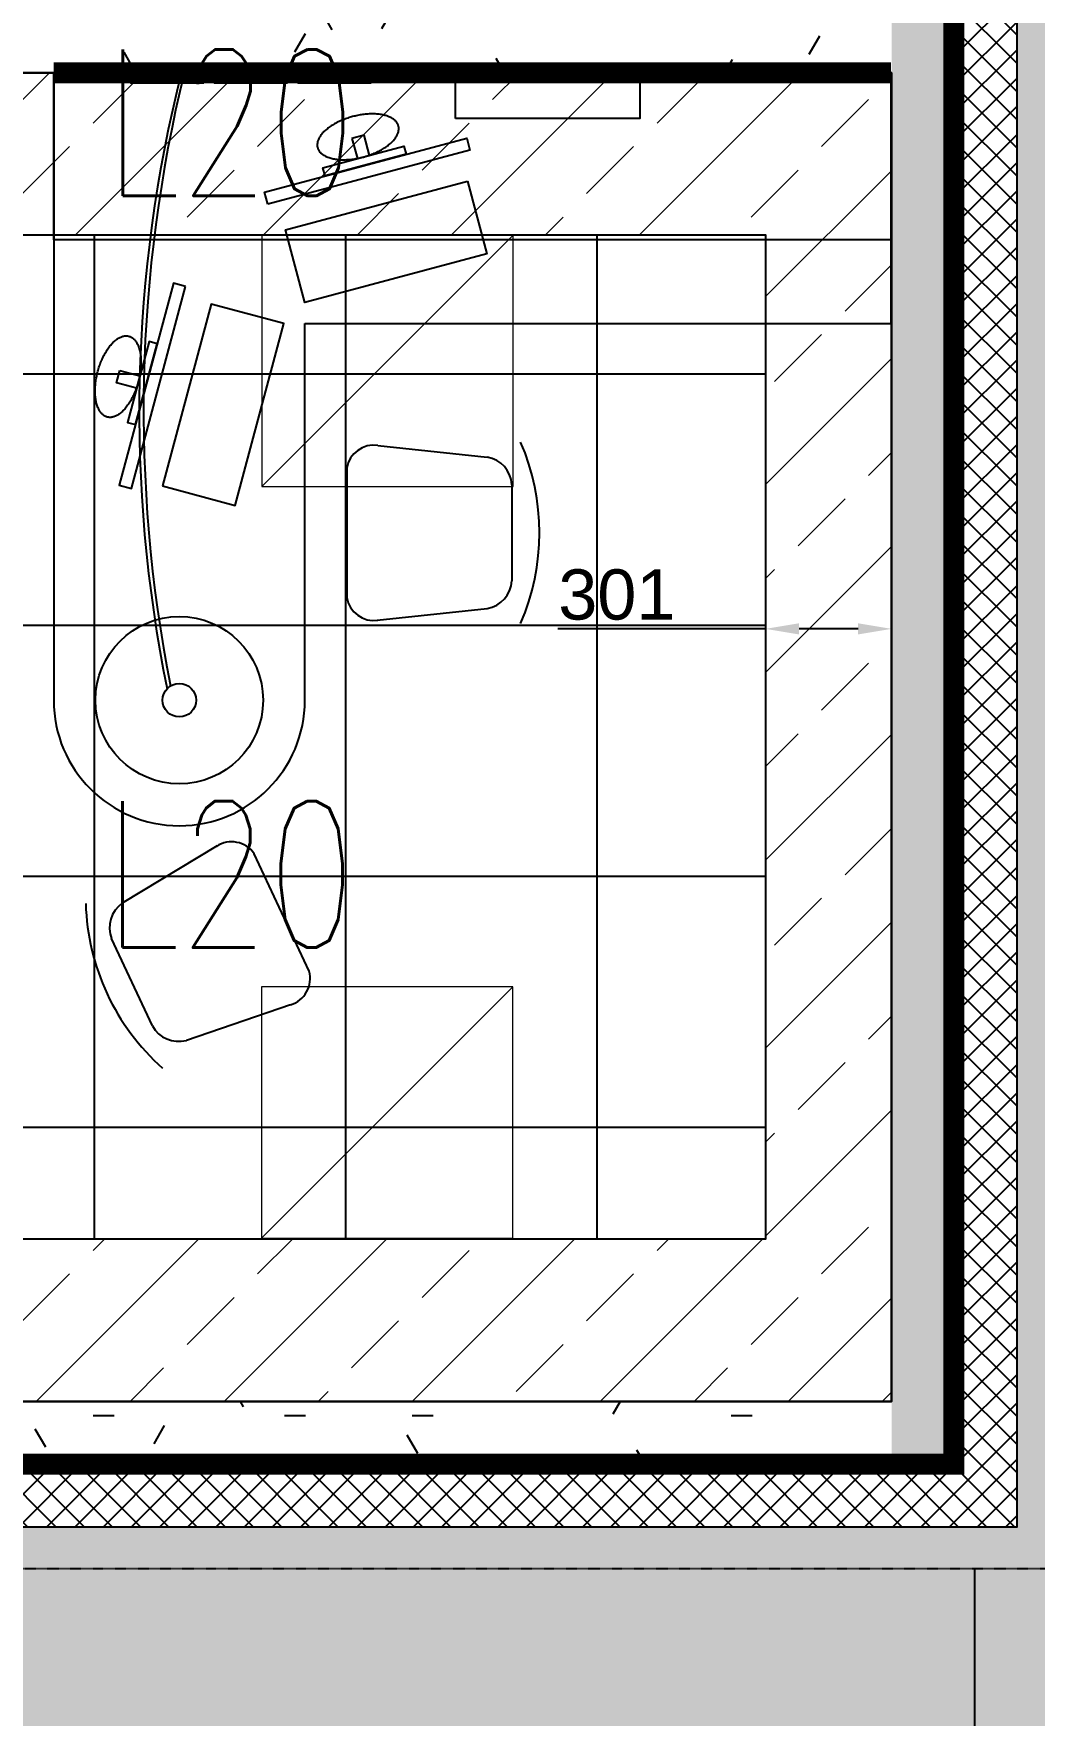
# Model space of a CAD drawing. Header units: millimetres. Extents: x -92759 to 184353, y -15225 to 86714.
# Drawn here: x -44931 to -42541, y 37841 to 41860 of the extents above; entities that cross this region are included whole.
import ezdxf

# ---------------------------------------------------------------- set-up
doc = ezdxf.new("R2010")
doc.units = ezdxf.units.MM
doc.linetypes.add('Dash', pattern=[952.5, 476.25, -476.25])
doc.linetypes.add('HIDDEN', pattern=[0.375, 0.25, -0.125])
doc.layers.get('Defpoints').update_dxf_attribs({"color": 8})
for name, color, linetype in [('0-1', 9, 'Continuous'), ('A-_WALL----_H-1', 9, 'Continuous'), ('A-_WALLPRTN_E', 8, 'Continuous'), ('A-PATT-CONC', 8, 'Continuous'), ('AAG_Dimension', 7, 'Continuous'), ('E-legend', 1, 'Continuous'), ('E-LIGHT----E', 1, 'Continuous'), ('HF', 7, 'Continuous')]:
    doc.layers.add(name, color=color, linetype=linetype)
for name, color, linetype, true_color in [('1599_FURN_RHH_BLK8 _NEW__1ST STY_dwg _2_-1', 7, 'Continuous', 0xaaaaaa), ('A-_FURN--1', 7, 'Continuous', 0xaaaaaa), ('A-_FURN--3', 7, 'Continuous', 0xaaaaaa), ('A-_FURN--4', 7, 'Continuous', 0xaaaaaa)]:
    doc.layers.add(name, color=color, linetype=linetype, true_color=true_color)
doc.layers.add('HFI 9MM FPB', color=94, linetype='Continuous', lineweight=5)
doc.styles.add('Arial', font='arial.ttf')
doc.styles.add('Simplex', font='simplex_.ttf', dxfattribs={"width": 0.7, "height": 450})
doc.styles.get("Standard").update_dxf_attribs({"font": 'arial.ttf'})
doc.dimstyles.get("Standard").update_dxf_attribs({"dimtxt": 0.18, "dimasz": 0.18, "dimexe": 0.18, "dimexo": 0.0625, "dimgap": 0.09, "dimtad": 0, "dimtih": 1, "dimtoh": 1, "dimdec": 4, "dimzin": 0, "dimdsep": 46, "dimtxsty": 'Standard', "dimcen": 0.09, "dimadec": 0, "dimazin": 0, "dimtfac": 1, "dimtdec": 4, "dimtofl": 0, "dimtmove": 0, "dimatfit": 3, "dimfxl": 1, "dimtolj": 1, "dimtzin": 0, "dimarcsym": 0})
pattern_1 = [(0, (-11870.95, 40538.29), (609.6, 152.4), [50.292, -406.908, 50.292, -406.908, -2438.4]), (0, (-11870.95, 40538.29), (609.6, 152.4), [-914.4, 50.292, -864.108, 50.292, -406.908, -1066.8]), (0, (-11870.95, 40538.29), (609.6, 152.4), [-2286, 50.292, -254.508, 50.292, -711.708]), (120, (-11642.35, 40614.49), (-436.7823, 451.7291), [50.292, -406.908, 50.292, -406.908, -2438.4]), (120, (-11642.35, 40614.49), (-436.7823, 451.7291), [-914.4, 50.292, -864.108, 50.292, -406.908, -1066.8]), (120, (-11642.35, 40614.49), (-436.7823, 451.7291), [-2286, 50.292, -254.508, 50.292, -711.708]), (240, (-11566.15, 40919.29), (-172.8177, -604.1291), [50.292, -406.908, 50.292, -406.908, -2438.4]), (240, (-11566.15, 40919.29), (-172.8177, -604.1291), [-914.4, 50.292, -864.108, 50.292, -406.908, -1066.8]), (240, (-11566.15, 40919.29), (-172.8177, -604.1291), [-2286, 50.292, -254.508, 50.292, -711.708])]

# ---------------------------------------------------------------- blocks, each defined once
blk = doc.blocks.new('1599_FURN_RHH_BLK8 _NEW__1ST STY_dwg _2_-10346281-BLK8_RHH_1ST STOREY PLAN')
at = {"layer": 'A-_FURN--1', "flags": 128}
for points in [[(-9046.7, -37599.1), (-9046.7, -37574.1), (-9221.7, -37574.1), (-9221.7, -37599.1)], [(-8846.7, -37599.1), (-8846.7, -37574.1), (-9021.7, -37574.1), (-9021.7, -37599.1)], [(-8646.7, -37599.1), (-8646.7, -37574.1), (-8821.7, -37574.1), (-8821.7, -37599.1)]]:
    blk.add_lwpolyline(points, close=True, dxfattribs=at)
at = {"layer": 'A-_FURN--3', "flags": 128}
for points in [[(-8445.1, -37684.1), (-8445.1, -37574.1), (-8005.1, -37574.1), (-8005.1, -37684.1)], [(-8417, -37833.7), (-8370.4, -38007.6), (-8805.1, -38124.1), (-8851.7, -37950.2)], [(-9145.4, -38562.1), (-8971.6, -38608.7), (-8855.1, -38174.1), (-9029, -38127.5)]]:
    blk.add_lwpolyline(points, close=True, dxfattribs=at)
at = {"layer": 'A-_FURN--3'}
for radius in [200, 40]:
    blk.add_circle((-9105.1, -39074.1), radius, dxfattribs=at)
for centre, radius, start, end in [((-5883, -38385.4), 3317.9, 165.8454, 191.4978), ((-5793, -38382.1), 3397.5, 166.2418, 191.1674)]:
    blk.add_arc(centre, radius, start, end, dxfattribs=at)
at = {"layer": 'A-_FURN--4'}
for p, q in [((-9405.1, -37574.1), (-7405.1, -37574.1)), ((-9405.1, -37974.1), (-9405.1, -37574.1)), ((-7405.1, -37574.1), (-9405.1, -37574.1)), ((-9405.1, -37574.1), (-9405.1, -38174.1)), ((-7405.1, -37574.1), (-7405.1, -37974.1)), ((-7405.1, -38174.1), (-7405.1, -37574.1)), ((-7405.1, -37974.1), (-9405.1, -37974.1)), ((-9405.1, -38174.1), (-9405.1, -39074.1)), ((-8805.1, -38174.1), (-7405.1, -38174.1)), ((-8805.1, -39074.1), (-8805.1, -38174.1)), ((-8630.8, -38465.2), (-8369.6, -38493.2)), ((-8705.1, -38519.4), (-8705.1, -38828.8)), ((-8310.7, -38559.1), (-8310.7, -38789.1)), ((-8632.7, -38883.2), (-8369.6, -38855)), ((-9014.6, -39422.4), (-9241.2, -39559.1)), ((-8795.3, -39721.5), (-8926, -39441.1)), ((-9169.5, -39852.2), (-9266.7, -39643.8)), ((-8839.7, -39802), (-9088.3, -39887))]:
    blk.add_line(p, q, dxfattribs=at)
at = {"layer": 'A-_FURN--4', "flags": 128}
for points in [[(-8894, -37889.1), (-8901.7, -37860.1), (-8418.8, -37730.7), (-8411, -37759.6)], [(-8692.8, -37731.6), (-8679.9, -37779.9), (-8650.9, -37772.2), (-8663.9, -37723.9)], [(-8756.8, -37821.3), (-8762, -37801.9), (-8568.8, -37750.2), (-8563.6, -37769.5)], [(-9090.1, -38085.2), (-9119.1, -38077.4), (-9248.5, -38560.4), (-9219.5, -38568.2)], [(-9157.9, -38222.3), (-9177.2, -38217.2), (-9229, -38410.3), (-9209.7, -38415.5)], [(-9247.5, -38286.3), (-9199.2, -38299.3), (-9207, -38328.2), (-9255.3, -38315.3)]]:
    blk.add_lwpolyline(points, close=True, dxfattribs=at)
at = {"layer": 'A-_FURN--4'}
for centre, radius, start, end in [((-8792.8, -38674.1), 547.7, 336.6649, 23.3351), ((-8640.3, -38530.2), 65.8, 81.7351, 170.4846), ((-8382.2, -38563.7), 71.6, 3.695, 79.8843), ((-8382.2, -38784.4), 71.6, 280.1157, 356.305), ((-8640.3, -38817.9), 65.8, 189.5154, 278.2649), ((-9105.1, -39074.1), 300, 180, 0), ((-8980.2, -39478.4), 65.8, 34.5154, 123.2649), ((-8781.2, -39544.2), 547.7, 181.6649, 228.3351), ((-9200, -39617.7), 71.6, 125.1157, 201.305), ((-8858.6, -39739.1), 65.8, 286.7351, 15.4846), ((-9106.7, -39817.8), 71.6, 208.695, 284.8843)]:
    blk.add_arc(centre, radius, start, end, dxfattribs=at)
for points in [[(-8691.3, -37679.5), (-8787.9, -37705.3), (-8774.9, -37753.6)], [(-8581.8, -37701.9), (-8594.7, -37653.6), (-8691.3, -37679.5)], [(-8665.4, -37776.1), (-8568.8, -37750.2), (-8581.8, -37701.9)], [(-8774.9, -37753.6), (-8762, -37801.9), (-8665.4, -37776.1)], [(-9299.7, -38287.9), (-9273.8, -38191.3), (-9225.5, -38204.2)], [(-9225.5, -38204.2), (-9177.2, -38217.2), (-9203.1, -38313.8)], [(-9277.3, -38397.4), (-9325.6, -38384.5), (-9299.7, -38287.9)], [(-9203.1, -38313.8), (-9229, -38410.3), (-9277.3, -38397.4)]]:
    blk.add_rational_spline(points, [1, 0.707106781187, 1], degree=2, dxfattribs=at)
blk = doc.blocks.new('A$Cb2bf8f38')
at = {"layer": 'A-_WALL----_H-1'}
h = blk.add_hatch(dxfattribs=at)
h.set_pattern_fill('FP_1', color=256, style=0, pattern_type=2)
h.set_pattern_definition(pattern_1)
h.paths.add_polyline_path([(201, 5900), (201, 26400), (51, 26400), (51, 5900)])
h = blk.add_hatch(dxfattribs=at)
h.set_pattern_fill('FP_1', color=256, style=0, pattern_type=2)
h.set_pattern_definition(pattern_1)
h.paths.add_polyline_path([(-5950, 9225), (-4749, 9225), (-4749, 9375), (-5950, 9375), (-5950, 9300)])
h.paths.add_polyline_path([(-3649, 9225), (51, 9225), (51, 9375), (-3649, 9375), (-3649, 9300)])
h = blk.add_hatch(dxfattribs=at)
h.set_pattern_fill('FP_1', color=256, style=0, pattern_type=2)
h.set_pattern_definition(pattern_1)
h.paths.add_polyline_path([(-6100, 5900), (51, 5900), (51, 6050), (-6100, 6050)])
at = {"layer": 'A-_WALLPRTN_E'}
for p, q in [((201, 5900), (201, 26550)), ((-3649, 9225), (51, 9225)), ((51, 9225), (51, 6050)), ((51, 6050), (-5950, 6050)), ((-6100, 5900), (201, 5900))]:
    blk.add_line(p, q, dxfattribs=at)
at = {"layer": '1599_FURN_RHH_BLK8 _NEW__1ST STY_dwg _2_-1'}
blk.add_blockref('1599_FURN_RHH_BLK8 _NEW__1ST STY_dwg _2_-10346281-BLK8_RHH_1ST STOREY PLAN', (7455.1, 46800), dxfattribs=at)
blk = doc.blocks.new('*D653')
at = {"layer": 'AAG_Dimension', "color": 0, "lineweight": -2, "transparency": 16777216}
for p, q in [((11922, 467450.7), (11922, 467357.9)), ((11621.1, 467358.1), (11125, 467358.1)), ((11621.1, 467358.1), (11621.1, 467358.3)), ((11842, 467358.1), (11701.1, 467358.1))]:
    blk.add_line(p, q, dxfattribs=at)
at = {"layer": 'AAG_Dimension', "color": 0, "transparency": 16777216}
for points in [[(11701.1, 467371.4), (11701.1, 467344.7), (11621.1, 467358.1)], [(11842, 467371.4), (11842, 467344.7), (11922, 467358.1)]]:
    blk.add_solid(points, dxfattribs=at)
at = {"layer": 'Defpoints', "color": 0, "transparency": 16777216}
for p in [(11922, 467450.7), (11621.1, 467358.1), (11621.1, 467358.1)]:
    blk.add_point(p, dxfattribs=at)
at = {"layer": 'AAG_Dimension', "color": 152, "true_color": 0x2776bb, "transparency": 16777216, "insert": (11265.9, 467439.4), "char_height": 120, "attachment_point": 5, "style": 'Arial'}
blk.add_mtext('\\A1;301', dxfattribs=at)
blk = doc.blocks.new('L20')
at = {"layer": 'E-LIGHT----E', "lineweight": 5}
blk.add_line((-300, -300), (300, 300), dxfattribs=at)
blk.add_lwpolyline([(-300, -300), (300, -300), (300, 300), (-300, 300)], close=True, dxfattribs=at)
at = {"layer": 'E-LIGHT----E', "lineweight": 5, "style": 'Simplex', "width": 0.7}
blk.add_text('L20', height=350, dxfattribs=at).set_placement((-673.7, 394.3))
blk = doc.blocks.new('EL_B8_L1_R4')
blk.add_line((11042.9, -36508.3), (11042.9, -34908.3))
at = {"color": 6, "linetype": 'HIDDEN', "ltscale": 40, "const_width": 50}
blk.add_lwpolyline([(13092.9, -27358.3), (13092.9, -43108.3), (10382.9, -43108.3), (10382.9, -42358.3), (6692.9, -42358.3), (6692.9, -42758.3), (2092.9, -42758.3), (2092.9, -35258.3), (-3607.1, -35258.3), (-3607.1, -24683.3), (4692.9, -24683.3), (4692.9, -34658.3), (10992.9, -34658.3), (10992.9, -14008.3), (2242.9, -14008.3), (2242.9, -2458.3), (-3957.1, -2458.3), (-3957.1, -58.3), (842.9, -58.3), (842.9, 3691.7), (2342.9, 3691.7), (2342.9, -58.3), (13092.9, -58.3), (13092.9, -12058.3)], dxfattribs=at)
at = {"color": 1, "linetype": 'HIDDEN', "ltscale": 40, "const_width": 50}
blk.add_lwpolyline([(8842.9, -31333.3), (10842.9, -31333.3)], dxfattribs=at)
at = {"layer": 'E-legend', "color": 0}
for p in [(9640, -32021.5), (9639.3, -33817.8)]:
    blk.add_blockref('L20', p, dxfattribs=at)
blk = doc.blocks.new('RCP_B8L1')
at = {"layer": 'A-PATT-CONC'}
h = blk.add_hatch(dxfattribs=at)
h.set_pattern_fill('ANSI37', color=256, scale=15)
h.set_pattern_definition([(45, (-200000, 500000), (-33.67596, 33.67596), []), (135, (-200000, 500000), (-33.67596, -33.67596), [])])
h.paths.add_polyline_path([(12070.95033, 486011.70958), (12220.95033, 486011.70958), (12220.95033, 465211.72398), (5620.95034, 465211.72398), (5620.95034, 475186.70967), (-2379.04966, 475186.70967), (-2379.04966, 467793.20229), (-2529.04966, 467793.20229), (-2529.04966, 475336.70967), (5770.95034, 475336.70967), (5770.95034, 465361.72398), (12070.95033, 465361.72398)])
h = blk.add_hatch(dxfattribs=at)
h.set_pattern_fill('ANSI37', color=256, scale=189, angle=45)
h.set_pattern_definition([(90, (11621.1, 468299.7), (-600.075, 0), []), (180, (11621.1, 468299.7), (-6e-14, -600.075), [])])
h.paths.add_polyline_path([(6221.12918, 468299.70804), (11621.12917, 468299.70804), (11621.12917, 465899.70804), (6221.12918, 465899.70804)])
at = {"layer": 'HFI 9MM FPB'}
h = blk.add_hatch(dxfattribs=at)
h.set_pattern_fill('ANSI33', color=256, scale=50)
h.paths.add_polyline_path([(3420.95034, 503711.71507), (3420.95034, 499961.70958), (14170.95033, 499961.70958), (14170.95033, 498786.70958), (14170.95033, 496961.70958), (14620.95033, 496961.70958), (14620.95033, 495861.70958), (14170.95033, 495861.70958), (14170.95033, 487961.70958), (14770.95033, 487961.70958), (14770.95033, 488411.70958), (17420.95033, 488411.70958), (17420.95033, 489484.4), (17420.95033, 489561.70958), (19070.95033, 489561.70958), (19070.95033, 488561.70958), (18870.95033, 488561.70958), (18870.95033, 487961.70958), (19070.95033, 487961.70958), (19070.95033, 485386.70958), (15770.95033, 485386.70958), (15770.95033, 486036.70958), (14170.95033, 486036.70958), (14170.95033, 474361.70958), (16695.95033, 474361.70958), (16695.95033, 472561.70958), (14827.95033, 472561.70958), (14827.95033, 472661.70958), (14170.95033, 472661.70958), (14170.95033, 456911.7134), (11460.95032, 456911.7134), (11460.95032, 457661.70958), (7770.95034, 457661.70958), (7770.95034, 457211.70958), (3170.94439, 457211.70958), (3170.94439, 464761.70958), (-2529.04966, 464761.70958), (-2529.04966, 475336.70958), (5770.95034, 475336.70958), (5770.95034, 465361.70958), (12071.95033, 465361.70958), (12071.95033, 486011.70958), (3321.95033, 486011.70958), (3321.95033, 497561.70958), (-2879.04966, 497561.70958), (-2879.04966, 499961.70958), (1920.95034, 499961.70958), (1920.95034, 503711.71507), (2120.95034, 503711.71507)])
h.paths.add_polyline_path([(13420.95033, 497861.70958), (13420.95033, 457661.70958), (12820.95033, 457661.70958), (12820.95033, 497861.70958), (-2178.96619, 497861.70958), (-2178.96619, 499661.70958), (13420.95033, 499661.70958)], flags=16)
h.paths.add_polyline_path([(12070.95033, 496961.70958), (3671.95033, 496961.70959), (3671.95033, 486161.70959), (12070.95033, 486161.70958)], flags=16)
h.paths.add_polyline_path([(15120.95033, 488099.20958), (15120.95033, 486299.20958), (16320.95033, 486299.20958), (16320.95033, 485699.20958), (18720.95033, 485699.20958), (18720.95033, 488099.20958)], flags=16)
h.paths.add_polyline_path([(8070.95034, 463261.70958), (11870.95034, 463261.70958), (11870.95034, 459461.70958), (8070.95034, 459461.70958)], flags=0)
h.paths.add_polyline_path([(7920.95034, 463411.70958), (12020.95034, 463411.70958), (12020.95034, 459311.70958), (7920.95034, 459311.70958)], flags=16)
h.paths.add_polyline_path([(-1979.04966, 474849.20967), (5220.95034, 474849.20967), (5220.95034, 465249.22398), (-1979.04966, 465249.22398)], flags=16)
h.paths.add_polyline_path([(-2529.04966, 467793.20229), (-2529.04966, 464761.70958), (3170.94439, 464761.70958), (3170.94439, 457211.70958), (7770.95034, 457211.70958), (7770.95034, 457661.70958), (11460.95032, 457661.70958), (11460.95032, 456911.7134), (14170.95033, 456911.7134), (14170.95033, 472661.70958), (14020.95033, 472661.70958), (14020.95033, 457061.70958), (11610.95032, 457061.70958), (11610.95032, 457811.70958), (7620.95034, 457811.70958), (7620.95034, 457361.70958), (3320.94439, 457361.70958), (3320.94439, 464911.70958), (-2379.04966, 464911.70958), (-2379.04966, 467793.20229), (-2379.04966, 475186.70967), (5620.95034, 475186.70967), (5620.95034, 465211.72398), (12220.95033, 465211.72398), (12220.95033, 486011.70958), (12070.95033, 486011.70958), (12070.95033, 465361.72398), (5770.95034, 465361.72398), (5770.95034, 475336.70967), (-2529.04966, 475336.70967)], flags=16)
h = blk.add_hatch(dxfattribs=at)
h.set_pattern_fill('ANSI33', color=256, scale=50)
h.paths.add_polyline_path([(5920.95034, 465511.70958), (11921.95033, 465511.70958), (11921.95033, 468686.70958), (5920.95034, 468686.70958)])
h.paths.add_polyline_path([(6221.12918, 468299.70804), (11621.12917, 468299.70804), (11621.12917, 465899.70804), (6221.12918, 465899.70804)], flags=16)
at = {"layer": 'HF'}
for points in [[(-2529.04966, 464761.70958), (-2529.04966, 475336.70958), (5770.95034, 475336.70958), (5770.95034, 465361.70958), (12071.95033, 465361.70958), (12071.95033, 486011.70958), (3321.95033, 486011.70958), (3321.95033, 497561.70958)], [(-2529.04966, 467793.20229), (-2529.04966, 475336.70967), (5770.95034, 475336.70967), (5770.95034, 465361.72398), (12070.95033, 465361.72398), (12070.95033, 486011.70958), (12220.95033, 486011.70958), (12220.95033, 465211.72398), (5620.95034, 465211.72398), (5620.95034, 475186.70967), (-2379.04966, 475186.70967), (-2379.04966, 467793.20229)]]:
    blk.add_lwpolyline(points, dxfattribs=at)
at = {"layer": 'HF', "linetype": 'Dash', "ltscale": 0.0005}
blk.add_lwpolyline([(12220.95033, 486011.70958), (12320.95033, 486011.70958), (12320.95033, 465111.72398), (5520.95034, 465111.72398), (5520.95034, 475086.70967), (-2279.04966, 475086.70967), (-2279.04966, 467793.20229), (-2279.04966, 465011.70958), (3420.94439, 465011.70958), (3420.94439, 457461.70958), (7520.95034, 457461.70958), (7520.95034, 457911.70958), (11710.95032, 457911.70958), (11710.95032, 457161.70958), (13920.95033, 457161.70958), (13920.95033, 472661.70958), (14020.95033, 472661.70958)], dxfattribs=at)
at = {"layer": 'HF'}
for points in [[(5920.95034, 465511.70958), (11921.95033, 465511.70958), (11921.95033, 468686.70958), (5920.95034, 468686.70958)], [(6221.12918, 468299.70804), (11621.12917, 468299.70804), (11621.12917, 465899.70804), (6221.12918, 465899.70804)]]:
    blk.add_lwpolyline(points, close=True, dxfattribs=at)
at = {"layer": 'AAG_Dimension'}
dim = blk.add_linear_dim(base=(11621.12917, 467358.08077), p1=(11921.95033, 467450.74127), p2=(11621.12917, 467358.08077), dimstyle='Standard', dxfattribs=at)
dim.commit()
dim.dimension.update_dxf_attribs({"geometry": '*D653', "text_midpoint": (11265.945, 467358.08077), "dimtype": 128})

msp = doc.modelspace()

# ---------------------------------------------------------------- block references
at = {"layer": '0-1'}
msp.add_blockref('A$Cb2bf8f38', (-42933, 32541.2), dxfattribs=at)

# ---------------------------------------------------------------- next in the draw order: block references
at = {"color": 0}
msp.add_blockref('EL_B8_L1_R4', (-53725.9, 73099.6), dxfattribs=at)
at = {"layer": 'A-PATT-CONC', "color": 152, "true_color": 0x2776bb}
msp.add_blockref('RCP_B8L1', (-54804, -426920.5), dxfattribs=at)

doc.saveas('drawing.dxf')
